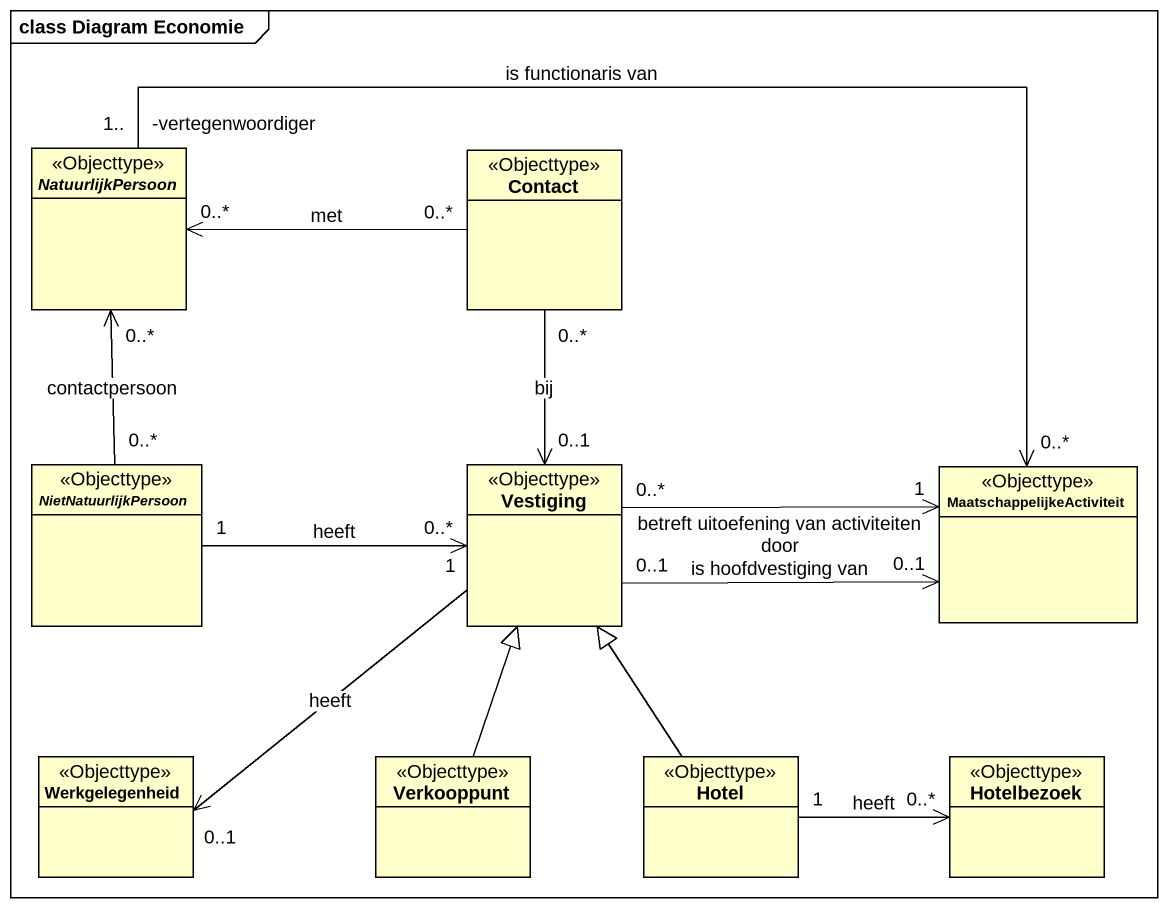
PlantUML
@startuml
mainframe class Diagram Economie
hide circle
hide empty members
abstract class NatuurlijkPersoon <<Objecttype>>
class Contact <<Objecttype>>
abstract class NietNatuurlijkPersoon <<Objecttype>>
class Vestiging <<Objecttype>>
class MaatschappelijkeActiviteit <<Objecttype>>
class Werkgelegenheid <<Objecttype>>
class Verkooppunt <<Objecttype>>
class Hotel <<Objecttype>>
class Hotelbezoek <<Objecttype>>
Contact "0..*" -left-> "0..*" NatuurlijkPersoon : met
Contact "0..*" --> "0..1" Vestiging : bij
NietNatuurlijkPersoon "0..*" -up-> "0..*" NatuurlijkPersoon : contactpersoon
NietNatuurlijkPersoon "1" -right-> "0..*" Vestiging : heeft
Vestiging "0..1" -right-> "0..1" MaatschappelijkeActiviteit : is hoofdvestiging van
Vestiging "0..*" -right-> "1" MaatschappelijkeActiviteit : betreft uitoefening van activiteiten door
Vestiging "1" --> "0..1" Werkgelegenheid : heeft
MaatschappelijkeActiviteit "0..*" <-left- "-vertegenwoordiger\n1.." NatuurlijkPersoon : is functionaris van
Verkooppunt -up-|> Vestiging
Hotel -up-|> Vestiging
Hotel "1" -right-> "0..*" Hotelbezoek : heeft
@enduml
